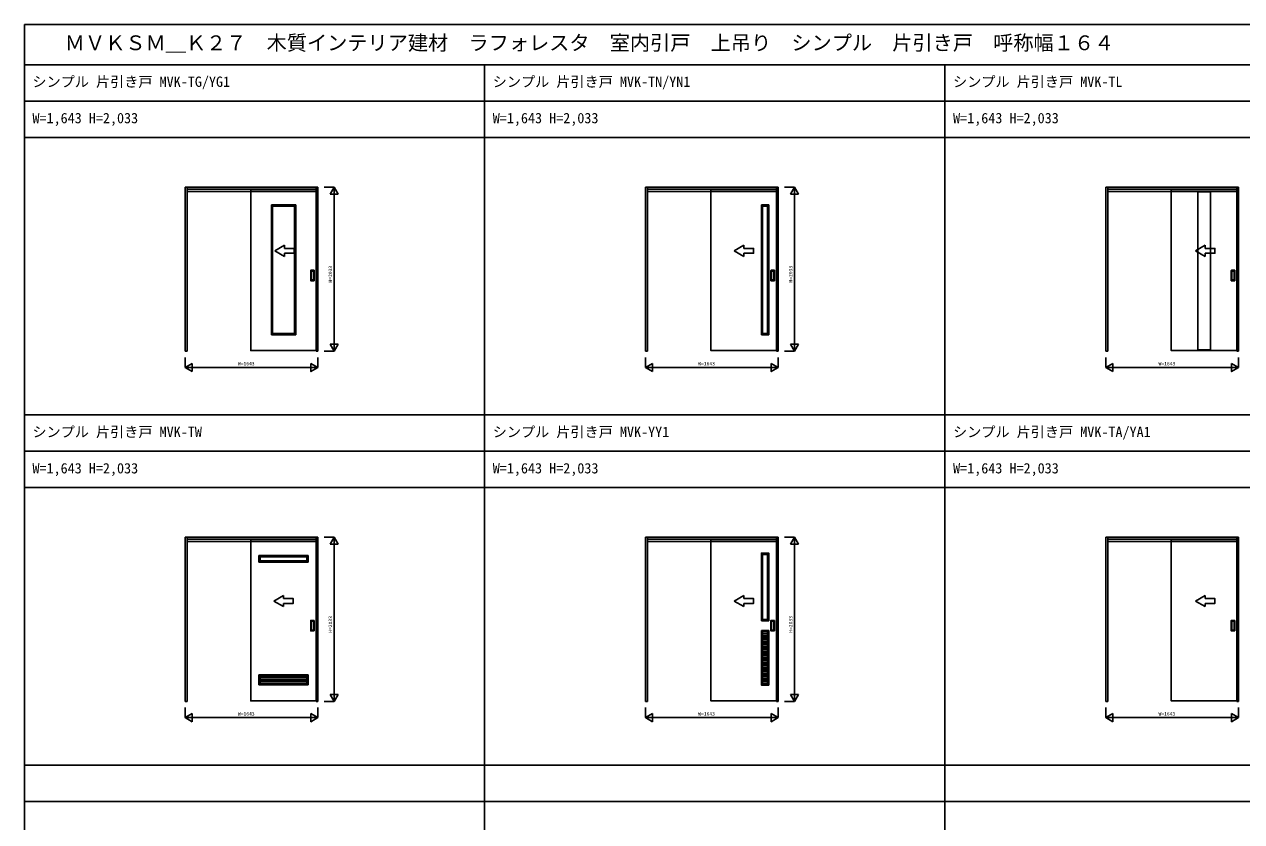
# Model space of a CAD drawing. Units: millimetres, scale not verified. Extents: x -14340 to 14341, y -9999 to 10001.
# Drawn here: x -14340 to 733, y 131 to 10001 of the extents above; entities that cross this region are included whole.
import ezdxf
from ezdxf.enums import TextEntityAlignment as Align

# ---------------------------------------------------------------- set-up
doc = ezdxf.new("R2010")
doc.units = ezdxf.units.MM
doc.header["$LTSCALE"] = 50
for name, color, linetype in [('0-0_0', 7, 'Continuous'), ('0-1_YKK_A1', 4, 'Continuous'), ('0-4_YKK_F1', 7, 'Continuous'), ('0-6_YKK_N1', 2, 'Continuous')]:
    doc.layers.add(name, color=color, linetype=linetype)
doc.styles.add('ＭＳ ゴシック', font='')
doc.styles.get('ＭＳ ゴシック').set_extended_font_data('MS Gothic')

msp = doc.modelspace()

# ---------------------------------------------------------------- linework, layer by layer
at = {"layer": '0-1_YKK_A1'}
for p, q in [((-12347.36, 7986.2), (-10704.36, 7986.2)), ((-12347.36, 5953.2), (-12347.36, 7986.2)), ((-12323.36, 7986.2), (-12323.36, 7956.2)), ((-12323.36, 7962.2), (-10728.36, 7962.2)), ((-12323.36, 5957.2), (-12323.36, 7956.2)), ((-12323.36, 7932.2), (-10728.36, 7932.2)), ((-11537.86, 7962.2), (-11537.86, 7936.2)), ((-10728.36, 7986.2), (-10728.36, 7956.2)), ((-10728.36, 5957.2), (-10728.36, 7956.2)), ((-10704.36, 5953.2), (-10704.36, 7986.2)), ((-6647.36, 7986.2), (-5004.36, 7986.2)), ((-6647.36, 5953.2), (-6647.36, 7986.2)), ((-6623.36, 7986.2), (-6623.36, 7956.2)), ((-6623.36, 7962.2), (-5028.36, 7962.2)), ((-6623.36, 5957.2), (-6623.36, 7956.2)), ((-6623.36, 7932.2), (-5028.36, 7932.2)), ((-5837.86, 7962.2), (-5837.86, 7936.2)), ((-5028.36, 7986.2), (-5028.36, 7956.2)), ((-5028.36, 5957.2), (-5028.36, 7956.2)), ((-5004.36, 5953.2), (-5004.36, 7986.2)), ((-947.36, 7986.2), (695.64, 7986.2)), ((-947.36, 5953.2), (-947.36, 7986.2)), ((-923.36, 7986.2), (-923.36, 7956.2)), ((-923.36, 7962.2), (671.64, 7962.2)), ((-923.36, 5957.2), (-923.36, 7956.2)), ((-923.36, 7932.2), (671.64, 7932.2)), ((-137.86, 7962.2), (-137.86, 7936.2)), ((189.14, 7936.2), (189.14, 5961.2)), ((349.14, 7926.2), (189.14, 7926.2)), ((349.14, 5961.2), (349.14, 7936.2)), ((671.64, 7986.2), (671.64, 7956.2)), ((671.64, 5957.2), (671.64, 7956.2)), ((695.64, 5953.2), (695.64, 7986.2)), ((-11281.86, 7765.7), (-11281.86, 6156.7)), ((-10979.86, 7765.7), (-11281.86, 7765.7)), ((-11265.86, 7749.7), (-11281.86, 7765.7)), ((-11265.86, 7749.7), (-11265.86, 6172.7)), ((-10995.86, 7749.7), (-11265.86, 7749.7)), ((-10995.86, 7749.7), (-10979.86, 7765.7)), ((-10995.86, 6172.7), (-10995.86, 7749.7)), ((-10979.86, 6156.7), (-10979.86, 7765.7)), ((-5214.36, 6156.7), (-5214.36, 7765.7)), ((-5122.36, 7765.7), (-5214.36, 7765.7)), ((-5198.36, 6172.7), (-5198.36, 7749.7)), ((-5138.36, 7749.7), (-5122.36, 7765.7)), ((-5138.36, 6172.7), (-5138.36, 7749.7)), ((-5122.36, 6156.7), (-5122.36, 7765.7)), ((-11237.86, 7196.61), (-11117.86, 7265.89)), ((-11117.86, 7226.61), (-11117.86, 7265.89)), ((-5550.86, 7196.61), (-5430.86, 7265.89)), ((-5430.86, 7226.61), (-5430.86, 7265.89)), ((162.14, 7196.61), (282.14, 7265.89)), ((282.14, 7226.61), (282.14, 7265.89)), ((-11237.86, 7196.61), (-11117.86, 7127.33)), ((-11117.86, 7127.33), (-11117.86, 7166.61)), ((-5550.86, 7196.61), (-5430.86, 7127.33)), ((-5430.86, 7127.33), (-5430.86, 7166.61)), ((162.14, 7196.61), (282.14, 7127.33)), ((282.14, 7127.33), (282.14, 7166.61)), ((-10794.86, 6827.2), (-10794.86, 6955.2)), ((-10793.86, 6956.2), (-10753.86, 6956.2)), ((-10788.86, 6945.2), (-10788.86, 6837.2)), ((-10759.86, 6946.2), (-10787.86, 6946.2)), ((-10758.86, 6837.2), (-10758.86, 6945.2)), ((-10752.86, 6827.2), (-10752.86, 6955.2)), ((-5094.86, 6827.2), (-5094.86, 6955.2)), ((-5093.86, 6956.2), (-5053.86, 6956.2)), ((-5088.86, 6945.2), (-5088.86, 6837.2)), ((-5059.86, 6946.2), (-5087.86, 6946.2)), ((-5058.86, 6837.2), (-5058.86, 6945.2)), ((-5052.86, 6827.2), (-5052.86, 6955.2)), ((605.14, 6827.2), (605.14, 6955.2)), ((606.14, 6956.2), (646.14, 6956.2)), ((611.14, 6945.2), (611.14, 6837.2)), ((640.14, 6946.2), (612.14, 6946.2)), ((641.14, 6837.2), (641.14, 6945.2)), ((647.14, 6827.2), (647.14, 6955.2)), ((-10793.86, 6826.2), (-10753.86, 6826.2)), ((-10787.86, 6836.2), (-10759.86, 6836.2)), ((-5093.86, 6826.2), (-5053.86, 6826.2)), ((-5087.86, 6836.2), (-5059.86, 6836.2)), ((606.14, 6826.2), (646.14, 6826.2)), ((612.14, 6836.2), (640.14, 6836.2)), ((-11265.86, 6172.7), (-11281.86, 6156.7)), ((-11281.86, 6156.7), (-10979.86, 6156.7)), ((-11265.86, 6172.7), (-10995.86, 6172.7)), ((-10995.86, 6172.7), (-10979.86, 6156.7)), ((-5198.36, 6172.7), (-5214.36, 6156.7)), ((-5214.36, 6156.7), (-5122.36, 6156.7)), ((-5198.36, 6172.7), (-5138.36, 6172.7)), ((-5138.36, 6172.7), (-5122.36, 6156.7)), ((-12323.36, 5953.2), (-12347.36, 5953.2)), ((-12323.36, 5953.2), (-12323.36, 5957.2)), ((-10728.36, 5953.2), (-10728.36, 5957.2)), ((-10704.36, 5953.2), (-10728.36, 5953.2)), ((-6623.36, 5953.2), (-6647.36, 5953.2)), ((-6623.36, 5953.2), (-6623.36, 5957.2)), ((-5028.36, 5953.2), (-5028.36, 5957.2)), ((-5004.36, 5953.2), (-5028.36, 5953.2)), ((-923.36, 5953.2), (-947.36, 5953.2)), ((-923.36, 5953.2), (-923.36, 5957.2)), ((189.14, 5971.2), (349.14, 5971.2)), ((671.64, 5953.2), (671.64, 5957.2)), ((695.64, 5953.2), (671.64, 5953.2)), ((-12347.36, 3651.2), (-10704.36, 3651.2)), ((-12347.36, 1618.2), (-12347.36, 3651.2)), ((-12323.36, 3651.2), (-12323.36, 3621.2)), ((-12323.36, 3627.2), (-10728.36, 3627.2)), ((-12323.36, 1622.2), (-12323.36, 3621.2)), ((-11537.86, 3627.2), (-11537.86, 3601.2)), ((-10728.36, 3651.2), (-10728.36, 3621.2)), ((-10728.36, 1622.2), (-10728.36, 3621.2)), ((-10704.36, 1618.2), (-10704.36, 3651.2)), ((-6647.36, 3651.2), (-5004.36, 3651.2)), ((-6647.36, 1618.2), (-6647.36, 3651.2)), ((-6623.36, 3651.2), (-6623.36, 3621.2)), ((-6623.36, 3627.2), (-5028.36, 3627.2)), ((-6623.36, 1622.2), (-6623.36, 3621.2)), ((-5837.86, 3627.2), (-5837.86, 3601.2)), ((-5028.36, 3651.2), (-5028.36, 3621.2)), ((-5028.36, 1622.2), (-5028.36, 3621.2)), ((-5004.36, 1618.2), (-5004.36, 3651.2)), ((-947.36, 3651.2), (695.64, 3651.2)), ((-947.36, 1618.2), (-947.36, 3651.2)), ((-923.36, 3651.2), (-923.36, 3621.2)), ((-923.36, 3627.2), (671.64, 3627.2)), ((-923.36, 1622.2), (-923.36, 3621.2)), ((-137.86, 3627.2), (-137.86, 3601.2)), ((671.64, 3651.2), (671.64, 3621.2)), ((671.64, 1622.2), (671.64, 3621.2)), ((695.64, 1618.2), (695.64, 3651.2)), ((-12323.36, 3597.2), (-10728.36, 3597.2)), ((-6623.36, 3597.2), (-5028.36, 3597.2)), ((-923.36, 3597.2), (671.64, 3597.2)), ((-10826.36, 3426.7), (-11435.36, 3426.7)), ((-11435.36, 3426.7), (-11435.36, 3344.7)), ((-11419.36, 3410.7), (-11435.36, 3426.7)), ((-11419.36, 3360.7), (-11435.36, 3344.7)), ((-10826.36, 3344.7), (-11435.36, 3344.7)), ((-10842.36, 3410.7), (-11419.36, 3410.7)), ((-11419.36, 3410.7), (-11419.36, 3360.7)), ((-10842.36, 3360.7), (-11419.36, 3360.7)), ((-10842.36, 3410.7), (-10826.36, 3426.7)), ((-10842.36, 3360.7), (-10842.36, 3410.7)), ((-10842.36, 3360.7), (-10826.36, 3344.7)), ((-10826.36, 3344.7), (-10826.36, 3426.7)), ((-5198.36, 3438.7), (-5214.36, 3454.7)), ((-5138.36, 3438.7), (-5122.36, 3454.7)), ((-11250.86, 2861.61), (-11130.86, 2930.89)), ((-11130.86, 2891.61), (-11130.86, 2930.89)), ((-5550.86, 2861.61), (-5430.86, 2930.89)), ((-5430.86, 2891.61), (-5430.86, 2930.89)), ((162.14, 2861.61), (282.14, 2930.89)), ((282.14, 2891.61), (282.14, 2930.89)), ((-11250.86, 2861.61), (-11130.86, 2792.33)), ((-11130.86, 2792.33), (-11130.86, 2831.61)), ((-5550.86, 2861.61), (-5430.86, 2792.33)), ((-5430.86, 2792.33), (-5430.86, 2831.61)), ((162.14, 2861.61), (282.14, 2792.33)), ((282.14, 2792.33), (282.14, 2831.61)), ((-10794.86, 2492.2), (-10794.86, 2620.2)), ((-10793.86, 2621.2), (-10753.86, 2621.2)), ((-10788.86, 2610.2), (-10788.86, 2502.2)), ((-10759.86, 2611.2), (-10787.86, 2611.2)), ((-10758.86, 2502.2), (-10758.86, 2610.2)), ((-10752.86, 2492.2), (-10752.86, 2620.2)), ((-5214.36, 2615.7), (-5198.36, 2631.7)), ((-5122.36, 2615.7), (-5214.36, 2615.7)), ((-5138.36, 2631.7), (-5198.36, 2631.7)), ((-5138.36, 2631.7), (-5122.36, 2615.7)), ((-5094.86, 2492.2), (-5094.86, 2620.2)), ((-5093.86, 2621.2), (-5053.86, 2621.2)), ((-5088.86, 2610.2), (-5088.86, 2502.2)), ((-5059.86, 2611.2), (-5087.86, 2611.2)), ((-5058.86, 2502.2), (-5058.86, 2610.2)), ((-5052.86, 2492.2), (-5052.86, 2620.2)), ((605.14, 2492.2), (605.14, 2620.2)), ((606.14, 2621.2), (646.14, 2621.2)), ((611.14, 2610.2), (611.14, 2502.2)), ((640.14, 2611.2), (612.14, 2611.2)), ((641.14, 2502.2), (641.14, 2610.2)), ((647.14, 2492.2), (647.14, 2620.2)), ((-10793.86, 2491.2), (-10753.86, 2491.2)), ((-10787.86, 2501.2), (-10759.86, 2501.2)), ((-5122.36, 2495.7), (-5214.36, 2495.7)), ((-5198.36, 2479.7), (-5214.36, 2495.7)), ((-5138.36, 2479.7), (-5198.36, 2479.7)), ((-5138.36, 2454.45), (-5198.36, 2454.45)), ((-5138.36, 2432.45), (-5198.36, 2432.45)), ((-5138.36, 2479.7), (-5122.36, 2495.7)), ((-5093.86, 2491.2), (-5053.86, 2491.2)), ((-5087.86, 2501.2), (-5059.86, 2501.2)), ((606.14, 2491.2), (646.14, 2491.2)), ((612.14, 2501.2), (640.14, 2501.2)), ((-5138.36, 2410.45), (-5198.36, 2410.45)), ((-5138.36, 2388.45), (-5198.36, 2388.45)), ((-5138.36, 2366.45), (-5198.36, 2366.45)), ((-5138.36, 2344.45), (-5198.36, 2344.45)), ((-5138.36, 2322.45), (-5198.36, 2322.45)), ((-5138.36, 2300.45), (-5198.36, 2300.45)), ((-5138.36, 2278.45), (-5198.36, 2278.45)), ((-5138.36, 2256.45), (-5198.36, 2256.45)), ((-5138.36, 2234.45), (-5198.36, 2234.45)), ((-5138.36, 2212.45), (-5198.36, 2212.45)), ((-5138.36, 2190.45), (-5198.36, 2190.45)), ((-5138.36, 2168.45), (-5198.36, 2168.45)), ((-5138.36, 2146.45), (-5198.36, 2146.45)), ((-5138.36, 2124.45), (-5198.36, 2124.45)), ((-5138.36, 2102.45), (-5198.36, 2102.45)), ((-5138.36, 2080.45), (-5198.36, 2080.45)), ((-5138.36, 2058.45), (-5198.36, 2058.45)), ((-5138.36, 2036.45), (-5198.36, 2036.45)), ((-5138.36, 2014.45), (-5198.36, 2014.45)), ((-5138.36, 1992.45), (-5198.36, 1992.45)), ((-5138.36, 1970.45), (-5198.36, 1970.45)), ((-10826.36, 1949.7), (-11435.36, 1949.7)), ((-11435.36, 1949.7), (-11435.36, 1825.7)), ((-11419.36, 1933.7), (-11435.36, 1949.7)), ((-11419.36, 1841.7), (-11435.36, 1825.7)), ((-10826.36, 1825.7), (-11435.36, 1825.7)), ((-10842.36, 1933.7), (-11419.36, 1933.7)), ((-11419.36, 1933.7), (-11419.36, 1841.7)), ((-10842.36, 1910.7), (-11419.36, 1910.7)), ((-10842.36, 1887.7), (-11419.36, 1887.7)), ((-10842.36, 1864.7), (-11419.36, 1864.7)), ((-10842.36, 1841.7), (-11419.36, 1841.7)), ((-10842.36, 1933.7), (-10826.36, 1949.7)), ((-10842.36, 1841.7), (-10842.36, 1933.7)), ((-10842.36, 1841.7), (-10826.36, 1825.7)), ((-10826.36, 1825.7), (-10826.36, 1949.7)), ((-5214.36, 1821.7), (-5198.36, 1837.7)), ((-5138.36, 1948.45), (-5198.36, 1948.45)), ((-5138.36, 1926.45), (-5198.36, 1926.45)), ((-5138.36, 1904.45), (-5198.36, 1904.45)), ((-5138.36, 1882.45), (-5198.36, 1882.45)), ((-5138.36, 1860.45), (-5198.36, 1860.45)), ((-5138.36, 1838.45), (-5198.36, 1838.45)), ((-5138.36, 1837.7), (-5122.36, 1821.7)), ((-12323.36, 1618.2), (-12347.36, 1618.2)), ((-12323.36, 1618.2), (-12323.36, 1622.2)), ((-10728.36, 1618.2), (-10728.36, 1622.2)), ((-10704.36, 1618.2), (-10728.36, 1618.2)), ((-6623.36, 1618.2), (-6647.36, 1618.2)), ((-6623.36, 1618.2), (-6623.36, 1622.2)), ((-5028.36, 1618.2), (-5028.36, 1622.2)), ((-5004.36, 1618.2), (-5028.36, 1618.2)), ((-923.36, 1618.2), (-947.36, 1618.2)), ((-923.36, 1618.2), (-923.36, 1622.2)), ((671.64, 1618.2), (671.64, 1622.2)), ((695.64, 1618.2), (671.64, 1618.2))]:
    msp.add_line(p, q, dxfattribs=at)
for points in [[(-11537.86, 7936.2), (-11537.86, 5961.2), (-10723.86, 5961.2)], [(-10723.86, 5961.2), (-10723.86, 7936.2), (-11537.86, 7936.2)], [(-5837.86, 7936.2), (-5837.86, 5961.2), (-5023.86, 5961.2)], [(-5023.86, 5961.2), (-5023.86, 7936.2), (-5837.86, 7936.2)], [(-137.86, 7936.2), (-137.86, 5961.2), (676.14, 5961.2)], [(676.14, 5961.2), (676.14, 7936.2), (-137.86, 7936.2)], [(-5138.36, 7749.7), (-5198.36, 7749.7), (-5214.36, 7765.7)], [(-11117.86, 7226.61), (-10997.86, 7226.61), (-10997.86, 7166.61), (-11117.86, 7166.61)], [(-5430.86, 7226.61), (-5310.86, 7226.61), (-5310.86, 7166.61), (-5430.86, 7166.61)], [(282.14, 7226.61), (402.14, 7226.61), (402.14, 7166.61), (282.14, 7166.61)], [(-11537.86, 3601.2), (-11537.86, 1626.2), (-10723.86, 1626.2)], [(-10723.86, 1626.2), (-10723.86, 3601.2), (-11537.86, 3601.2)], [(-5837.86, 3601.2), (-5837.86, 1626.2), (-5023.86, 1626.2)], [(-5023.86, 1626.2), (-5023.86, 3601.2), (-5837.86, 3601.2)], [(-137.86, 3601.2), (-137.86, 1626.2), (676.14, 1626.2)], [(676.14, 1626.2), (676.14, 3601.2), (-137.86, 3601.2)], [(-5214.36, 2615.7), (-5214.36, 3454.7), (-5122.36, 3454.7), (-5122.36, 2615.7)], [(-5198.36, 2631.7), (-5198.36, 3438.7), (-5138.36, 3438.7), (-5138.36, 2631.7)], [(-11130.86, 2891.61), (-11010.86, 2891.61), (-11010.86, 2831.61), (-11130.86, 2831.61)], [(-5430.86, 2891.61), (-5310.86, 2891.61), (-5310.86, 2831.61), (-5430.86, 2831.61)], [(282.14, 2891.61), (402.14, 2891.61), (402.14, 2831.61), (282.14, 2831.61)], [(-5122.36, 2495.7), (-5122.36, 1821.7), (-5214.36, 1821.7), (-5214.36, 2495.7)], [(-5138.36, 2479.7), (-5138.36, 1837.7), (-5198.36, 1837.7), (-5198.36, 2479.7)]]:
    msp.add_lwpolyline(points, dxfattribs=at)
for centre, start, end in [((-10793.86, 6955.2), 90, 180), ((-10787.86, 6945.2), 90, 180), ((-10759.86, 6945.2), 360, 90), ((-10753.86, 6955.2), 0, 90), ((-5093.86, 6955.2), 90, 180), ((-5087.86, 6945.2), 90, 180), ((-5059.86, 6945.2), 360, 90), ((-5053.86, 6955.2), 0, 90), ((606.14, 6955.2), 90, 180), ((612.14, 6945.2), 90, 180), ((640.14, 6945.2), 360, 90), ((646.14, 6955.2), 0, 90), ((-10793.86, 6827.2), 180, 270), ((-10787.86, 6837.2), 180, 270), ((-10759.86, 6837.2), 270, 360), ((-10753.86, 6827.2), 270, 0), ((-5093.86, 6827.2), 180, 270), ((-5087.86, 6837.2), 180, 270), ((-5059.86, 6837.2), 270, 360), ((-5053.86, 6827.2), 270, 0), ((606.14, 6827.2), 180, 270), ((612.14, 6837.2), 180, 270), ((640.14, 6837.2), 270, 360), ((646.14, 6827.2), 270, 0), ((-10793.86, 2620.2), 90, 180), ((-10787.86, 2610.2), 90, 180), ((-10759.86, 2610.2), 360, 90), ((-10753.86, 2620.2), 0, 90), ((-5093.86, 2620.2), 90, 180), ((-5087.86, 2610.2), 90, 180), ((-5059.86, 2610.2), 360, 90), ((-5053.86, 2620.2), 0, 90), ((606.14, 2620.2), 90, 180), ((612.14, 2610.2), 90, 180), ((640.14, 2610.2), 360, 90), ((646.14, 2620.2), 0, 90), ((-10793.86, 2492.2), 180, 270), ((-10787.86, 2502.2), 180, 270), ((-10759.86, 2502.2), 270, 360), ((-10753.86, 2492.2), 270, 0), ((-5093.86, 2492.2), 180, 270), ((-5087.86, 2502.2), 180, 270), ((-5059.86, 2502.2), 270, 360), ((-5053.86, 2492.2), 270, 0), ((606.14, 2492.2), 180, 270), ((612.14, 2502.2), 180, 270), ((640.14, 2502.2), 270, 360), ((646.14, 2492.2), 270, 0)]:
    msp.add_arc(centre, 1, start, end, dxfattribs=at)
at = {"layer": '0-4_YKK_F1'}
for p, q in [((-14340.5, -9999.3), (-14340.5, 10000.7)), ((-14340.5, 10000.7), (14340.52, 10000.7)), ((-14340.5, 9500.7), (14159.5, 9500.7)), ((-8640.5, -9999.3), (-8640.5, 9500.7)), ((-2940.5, -9999.3), (-2940.5, 9500.7)), ((-14340.5, 9050.7), (14159.5, 9050.7)), ((-14340.5, 8600.7), (14159.5, 8600.7)), ((-14340.5, 5165.7), (14159.5, 5165.7)), ((-14340.5, 4715.7), (14159.5, 4715.7)), ((-14340.5, 4265.7), (14159.5, 4265.7)), ((-14340.5, 830.7), (14159.5, 830.7)), ((-14340.5, 380.7), (14159.5, 380.7))]:
    msp.add_line(p, q, dxfattribs=at)
at = {"layer": '0-6_YKK_N1'}
for p, q in [((-10629.36, 7986.2), (-10504.36, 7986.2)), ((-10554.36, 7899.6), (-10454.36, 7899.6)), ((-10504.36, 7986.2), (-10504.36, 5953.2)), ((-4929.36, 7986.2), (-4804.36, 7986.2)), ((-4854.36, 7899.6), (-4754.36, 7899.6)), ((-4804.36, 7986.2), (-4804.36, 5953.2)), ((-10554.36, 6039.8), (-10454.36, 6039.8)), ((-4854.36, 6039.8), (-4754.36, 6039.8)), ((-10629.36, 5953.2), (-10504.36, 5953.2)), ((-4929.36, 5953.2), (-4804.36, 5953.2)), ((-12347.36, 5753.2), (-12260.75, 5803.2)), ((-12347.36, 5753.2), (-12260.75, 5703.2)), ((-12260.75, 5803.2), (-12260.75, 5703.2)), ((-10790.96, 5803.2), (-10704.36, 5753.2)), ((-10704.36, 5878.2), (-10704.36, 5753.2)), ((-6647.36, 5753.2), (-6560.75, 5803.2)), ((-6647.36, 5753.2), (-6560.75, 5703.2)), ((-6560.75, 5803.2), (-6560.75, 5703.2)), ((-5090.96, 5803.2), (-5004.36, 5753.2)), ((-5004.36, 5878.2), (-5004.36, 5753.2)), ((-947.36, 5753.2), (-860.75, 5803.2)), ((-947.36, 5753.2), (-860.75, 5703.2)), ((-860.75, 5803.2), (-860.75, 5703.2)), ((609.04, 5803.2), (695.64, 5753.2)), ((695.64, 5878.2), (695.64, 5753.2)), ((-10629.36, 3651.2), (-10504.36, 3651.2)), ((-10504.36, 3651.2), (-10504.36, 1618.2)), ((-4929.36, 3651.2), (-4804.36, 3651.2)), ((-4804.36, 3651.2), (-4804.36, 1618.2)), ((-10554.36, 3564.6), (-10454.36, 3564.6)), ((-4854.36, 3564.6), (-4754.36, 3564.6)), ((-10554.36, 1704.8), (-10454.36, 1704.8)), ((-4854.36, 1704.8), (-4754.36, 1704.8)), ((-10704.36, 1543.2), (-10704.36, 1418.2)), ((-10629.36, 1618.2), (-10504.36, 1618.2)), ((-5004.36, 1543.2), (-5004.36, 1418.2)), ((-4929.36, 1618.2), (-4804.36, 1618.2)), ((695.64, 1543.2), (695.64, 1418.2)), ((-12347.36, 1418.2), (-12260.75, 1468.2)), ((-12347.36, 1418.2), (-12260.75, 1368.2)), ((-12260.75, 1468.2), (-12260.75, 1368.2)), ((-10790.96, 1468.2), (-10704.36, 1418.2)), ((-6647.36, 1418.2), (-6560.75, 1468.2)), ((-6647.36, 1418.2), (-6560.75, 1368.2)), ((-6560.75, 1468.2), (-6560.75, 1368.2)), ((-5090.96, 1468.2), (-5004.36, 1418.2)), ((-947.36, 1418.2), (-860.75, 1468.2)), ((-947.36, 1418.2), (-860.75, 1368.2)), ((-860.75, 1468.2), (-860.75, 1368.2)), ((609.04, 1468.2), (695.64, 1418.2))]:
    msp.add_line(p, q, dxfattribs=at)
for points in [[(-10554.36, 7899.6), (-10504.36, 7986.2), (-10454.36, 7899.6)], [(-4854.36, 7899.6), (-4804.36, 7986.2), (-4754.36, 7899.6)], [(-10554.36, 6039.8), (-10504.36, 5953.2), (-10454.36, 6039.8)], [(-4854.36, 6039.8), (-4804.36, 5953.2), (-4754.36, 6039.8)], [(-12347.36, 5878.2), (-12347.36, 5753.2), (-10704.36, 5753.2)], [(-10790.96, 5803.2), (-10790.96, 5703.2), (-10704.36, 5753.2)], [(-6647.36, 5878.2), (-6647.36, 5753.2), (-5004.36, 5753.2)], [(-5090.96, 5803.2), (-5090.96, 5703.2), (-5004.36, 5753.2)], [(-947.36, 5878.2), (-947.36, 5753.2), (695.64, 5753.2)], [(609.04, 5803.2), (609.04, 5703.2), (695.64, 5753.2)], [(-10554.36, 3564.6), (-10504.36, 3651.2), (-10454.36, 3564.6)], [(-4854.36, 3564.6), (-4804.36, 3651.2), (-4754.36, 3564.6)], [(-10554.36, 1704.8), (-10504.36, 1618.2), (-10454.36, 1704.8)], [(-4854.36, 1704.8), (-4804.36, 1618.2), (-4754.36, 1704.8)], [(-12347.36, 1543.2), (-12347.36, 1418.2), (-10704.36, 1418.2)], [(-6647.36, 1543.2), (-6647.36, 1418.2), (-5004.36, 1418.2)], [(-947.36, 1543.2), (-947.36, 1418.2), (695.64, 1418.2)], [(-10790.96, 1468.2), (-10790.96, 1368.2), (-10704.36, 1418.2)], [(-5090.96, 1468.2), (-5090.96, 1368.2), (-5004.36, 1418.2)], [(609.04, 1468.2), (609.04, 1368.2), (695.64, 1418.2)]]:
    msp.add_lwpolyline(points, dxfattribs=at)

# ---------------------------------------------------------------- texts
at = {"layer": '0-0_0', "style": 'ＭＳ ゴシック'}
for s, height, p in [('ＭＶＫＳＭ＿Ｋ２７  木質インテリア建材  ラフォレスタ  室内引戸  上吊り  シンプル  片引き戸  呼称幅１６４', 183.3, (-13840.5, 9625.7)), ('シンプル 片引き戸 MVK-TG/YG1', 128.3, (-14240.5, 9188.2)), ('シンプル 片引き戸 MVK-TN/YN1', 128.3, (-8540.5, 9188.2)), ('シンプル 片引き戸 MVK-TL', 128.3, (-2840.5, 9188.2)), ('W=1,643 H=2,033', 128.3, (-14240.5, 8738.2)), ('W=1,643 H=2,033', 128.3, (-8540.5, 8738.2)), ('W=1,643 H=2,033', 128.3, (-2840.5, 8738.2)), ('シンプル 片引き戸 MVK-TW', 128.3, (-14240.5, 4853.2)), ('シンプル 片引き戸 MVK-YY1', 128.3, (-8540.5, 4853.2)), ('シンプル 片引き戸 MVK-TA/YA1', 128.3, (-2840.5, 4853.2)), ('W=1,643 H=2,033', 128.3, (-14240.5, 4403.2)), ('W=1,643 H=2,033', 128.3, (-8540.5, 4403.2)), ('W=1,643 H=2,033', 128.3, (-2840.5, 4403.2))]:
    msp.add_text(s, height=height, dxfattribs=at).set_placement(p, align=Align.BOTTOM_LEFT)
at = {"layer": '0-6_YKK_N1', "style": 'ＭＳ ゴシック'}
for p in [(-10516.36, 6804.7), (-4816.36, 6804.7), (-10516.36, 2469.7), (-4816.36, 2469.7)]:
    msp.add_text('H=2033', height=43.99, rotation=90, dxfattribs=at).set_placement(p, align=Align.BOTTOM_LEFT)
for p in [(-11695.86, 5765.2), (-5995.86, 5765.2), (-295.86, 5765.2), (-11695.86, 1430.2), (-5995.86, 1430.2), (-295.86, 1430.2)]:
    msp.add_text('W=1643', height=43.99, dxfattribs=at).set_placement(p, align=Align.BOTTOM_LEFT)

doc.saveas('drawing.dxf')
